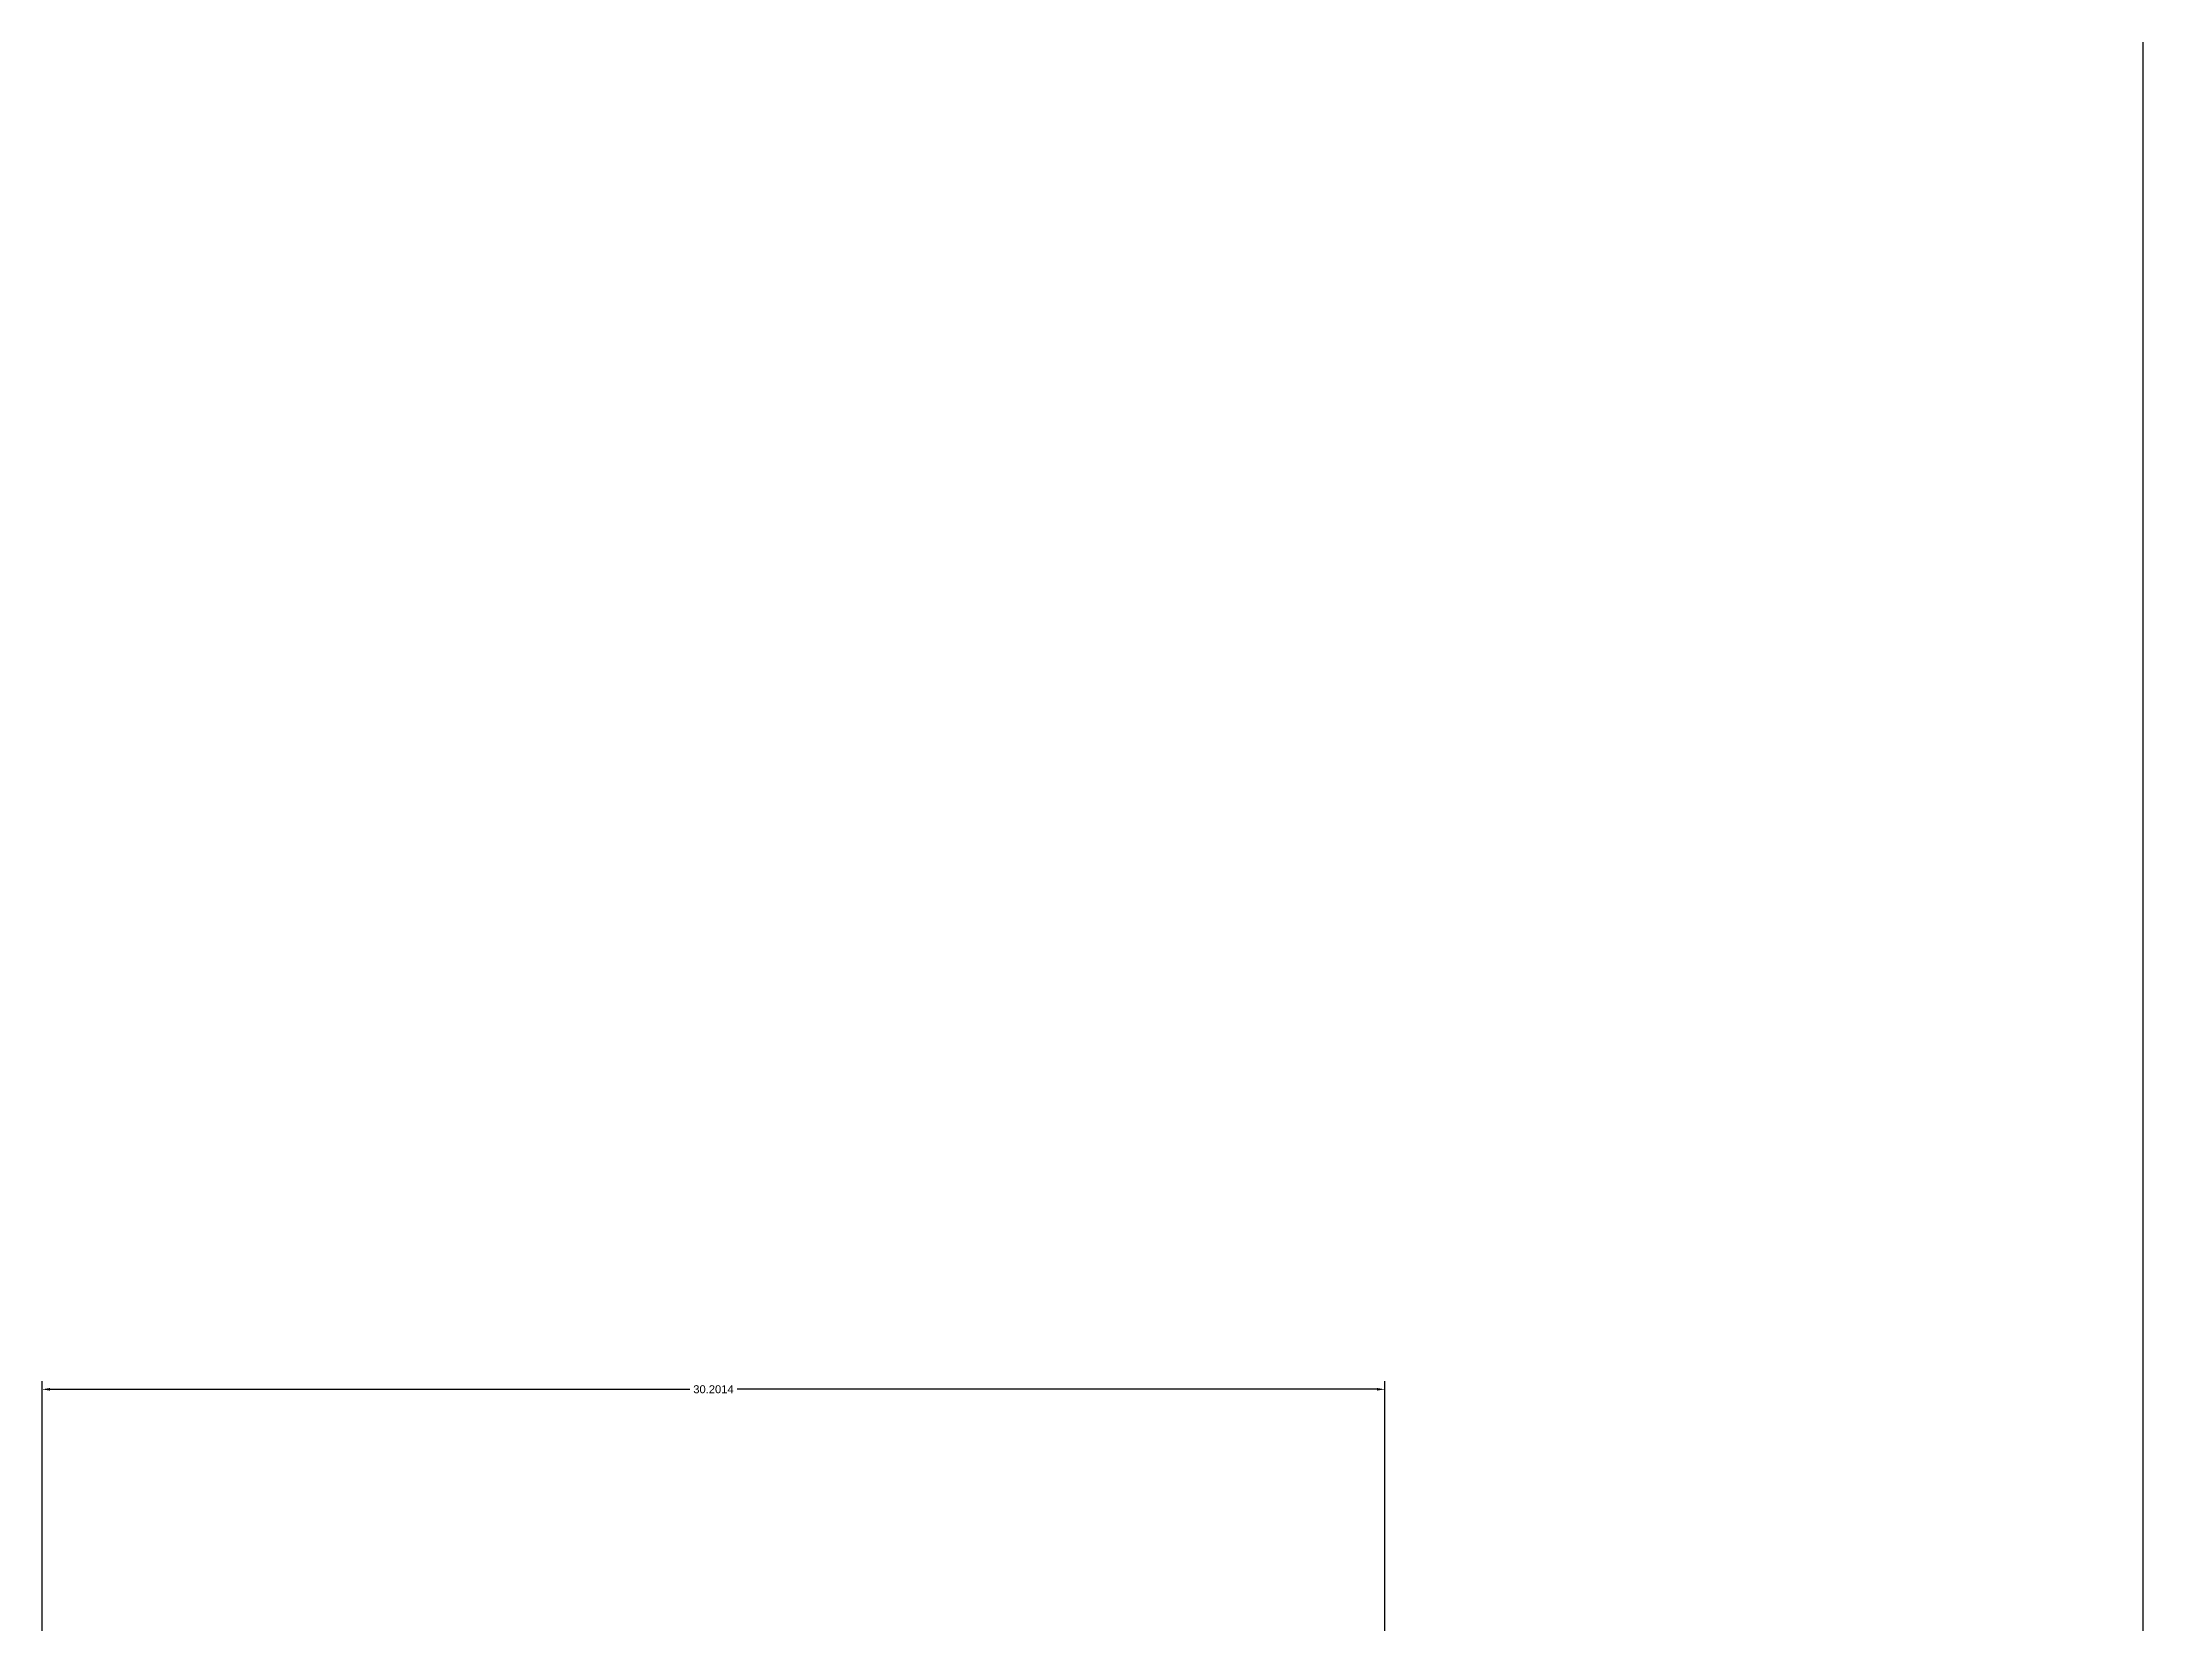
# Model space of a CAD drawing. Header units: inches. Extents: x 869 to 1543, y 380 to 613.
# Drawn here: x 1123.6 to 1170.85, y 544.48 to 580.04 of the extents above; entities that cross this region are included whole.
import ezdxf

# ---------------------------------------------------------------- set-up
doc = ezdxf.new("R2010")
doc.units = ezdxf.units.IN
doc.header["$MEASUREMENT"] = 0
doc.styles.get("Standard").update_dxf_attribs({"font": 'arial.ttf'})
doc.dimstyles.get("Standard").update_dxf_attribs({"dimtxt": 0.18, "dimasz": 0.18, "dimexe": 0.18, "dimexo": 0.0625, "dimgap": 0.09, "dimtad": 0, "dimtih": 1, "dimtoh": 1, "dimdec": 4, "dimzin": 0, "dimdsep": 46, "dimtxsty": 'Standard', "dimcen": 0.09, "dimadec": 0, "dimazin": 0, "dimtfac": 1, "dimtdec": 4, "dimtofl": 0, "dimtmove": 0, "dimatfit": 3, "dimfxl": 1, "dimtolj": 1, "dimtzin": 0, "dimarcsym": 0})

# ---------------------------------------------------------------- blocks, each defined once
blk = doc.blocks.new('*D16')
at = {"color": 0, "lineweight": -2, "transparency": 16777216}
for p, q in [((1123.601, 543.564), (1123.601, 549.934)), ((1123.781, 549.754), (1138.169, 549.754)), ((1153.623, 549.754), (1139.235, 549.754)), ((1153.803, 543.565), (1153.803, 549.934))]:
    blk.add_line(p, q, dxfattribs=at)
at = {"color": 0, "transparency": 16777216}
for points in [[(1123.781, 549.784), (1123.781, 549.724), (1123.601, 549.754)], [(1153.623, 549.784), (1153.623, 549.724), (1153.803, 549.754)]]:
    blk.add_solid(points, dxfattribs=at)
at = {"layer": 'Defpoints', "color": 0, "transparency": 16777216}
for p in [(1153.803, 549.754), (1123.601, 543.502), (1153.803, 543.502)]:
    blk.add_point(p, dxfattribs=at)
at = {"color": 0, "transparency": 16777216, "insert": (1138.702, 549.754), "char_height": 0.18, "attachment_point": 5}
blk.add_mtext('\\A1;30.2014', dxfattribs=at)

msp = doc.modelspace()

# ---------------------------------------------------------------- linework, layer by layer
msp.add_line((1170.8515, 580.04196), (1170.8515, 380.04196))

# ---------------------------------------------------------------- dimensions: what is measured, and where the dimension line sits
dim = msp.add_linear_dim(base=(1153.80267, 549.75444), p1=(1123.6013, 543.50166), p2=(1153.80267, 543.50233), dimstyle='Standard')
dim.commit()
dim.dimension.update_dxf_attribs({"geometry": '*D16', "text_midpoint": (1138.70198, 549.75444)})

doc.saveas('drawing.dxf')
